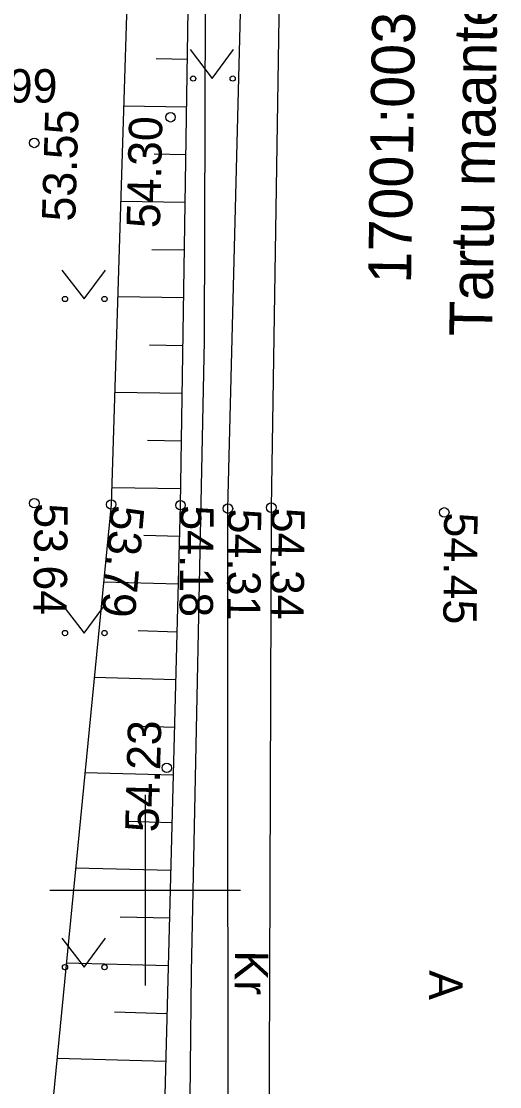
# Model space of a CAD drawing. Extents: x 640179 to 641910, y 6455895 to 6456910.
# Drawn here: x 641397.4 to 641407.43, y 6456445.88 to 6456468.2 of the extents above; entities that cross this region are included whole.
import ezdxf

# ---------------------------------------------------------------- set-up
doc = ezdxf.new("R2010")
doc.units = 0
for name, color, linetype in [('HALJASTUS', 7, 'Continuous'), ('KORGUS-EH2000', 7, 'Continuous'), ('KPKAABEL', 7, 'Continuous'), ('MOOTKORG-EH2000', 7, 'Continuous'), ('PIIR', 7, 'Continuous'), ('RELJEEF', 7, 'Continuous'), ('TEE', 7, 'Continuous'), ('VORK', 7, 'Continuous')]:
    doc.layers.add(name, color=color, linetype=linetype)

msp = doc.modelspace()

# ---------------------------------------------------------------- linework, layer by layer
at = {"layer": 'HALJASTUS'}
for p, q in [((641400.942, 6456467.611), (641401.406, 6456467.004)), ((641401.406, 6456467.004), (641401.851, 6456467.611)), ((641398.255, 6456462.992), (641398.719, 6456462.386)), ((641398.719, 6456462.386), (641399.164, 6456462.992)), ((641398.255, 6456455.992), (641398.719, 6456455.386)), ((641398.719, 6456455.386), (641399.164, 6456455.992)), ((641398.255, 6456448.992), (641398.719, 6456448.386)), ((641398.719, 6456448.386), (641399.164, 6456448.992))]:
    msp.add_line(p, q, dxfattribs=at)
for centre in [(641401.005, 6456467.004), (641401.834, 6456467.004), (641398.318, 6456462.386), (641399.146, 6456462.386), (641398.318, 6456455.386), (641399.146, 6456455.386), (641398.318, 6456448.386), (641399.146, 6456448.386)]:
    msp.add_circle(centre, 0.055, dxfattribs=at)
at = {"layer": 'KORGUS-EH2000'}
for centre in [(641400.531, 6456466.193), (641397.674, 6456465.656), (641397.676, 6456458.107), (641399.287, 6456458.08), (641400.739, 6456458.065), (641401.734, 6456457.994), (641402.643, 6456458.014), (641406.269, 6456457.914), (641400.452, 6456452.562)]:
    msp.add_circle(centre, 0.1, dxfattribs=at)
at = {"layer": 'KPKAABEL'}
msp.add_lwpolyline([(641396.948, 6456344.779), (641397.019, 6456359.946), (641397.054, 6456371.781), (641397.542, 6456377.766), (641397.206, 6456389.891), (641397.058, 6456400.704), (641397.122, 6456405.214), (641400.719, 6456409.028), (641400.747, 6456421.768), (641400.826, 6456434.4), (641400.967, 6456448.281), (641401.246, 6456461.506), (641401.287, 6456475.604), (641401.68, 6456489.59), (641401.705, 6456490.493), (641401.715, 6456491.426), (641401.837, 6456503.577), (641401.925, 6456509.545)], dxfattribs=at)
at = {"layer": 'RELJEEF'}
for points in [[(641399.871, 6456410.424), (641400.109, 6456413.397), (641400.081, 6456423.071), (641400.276, 6456440.337), (641400.739, 6456458.065), (641401.036, 6456477.022), (641401.162, 6456494.887), (641400.262, 6456508.89)], [(641397.831, 6456505.263), (641398.635, 6456494.749), (641398.735, 6456487.345), (641399.904, 6456482.542), (641399.878, 6456477.042), (641399.287, 6456458.08), (641397.546, 6456440.29), (641397.834, 6456422.852), (641398.574, 6456413.418), (641399.871, 6456410.424)], [(641400.885, 6456467.406), (641400.232, 6456467.416)], [(641400.87, 6456466.406), (641399.547, 6456466.427)], [(641400.854, 6456465.406), (641400.185, 6456465.417)], [(641400.838, 6456464.407), (641399.485, 6456464.428)], [(641400.823, 6456463.407), (641400.138, 6456463.417)], [(641400.807, 6456462.407), (641399.423, 6456462.428)], [(641400.791, 6456461.407), (641400.091, 6456461.418)], [(641400.776, 6456460.407), (641399.36, 6456460.429)], [(641400.76, 6456459.407), (641400.045, 6456459.418)], [(641400.744, 6456458.407), (641399.298, 6456458.43)], [(641400.722, 6456457.408), (641399.973, 6456457.427)], [(641400.696, 6456456.408), (641399.127, 6456456.449)], [(641400.67, 6456455.408), (641399.85, 6456455.43)], [(641400.644, 6456454.409), (641398.932, 6456454.453)], [(641400.617, 6456453.409), (641399.726, 6456453.432)], [(641400.591, 6456452.409), (641398.737, 6456452.458)], [(641400.565, 6456451.41), (641399.602, 6456451.435)], [(641400.539, 6456450.41), (641398.541, 6456450.462)], [(641400.513, 6456449.41), (641399.478, 6456449.437)], [(641400.487, 6456448.411), (641398.346, 6456448.467)], [(641400.461, 6456447.411), (641399.355, 6456447.44)], [(641400.435, 6456446.411), (641398.151, 6456446.471)]]:
    msp.add_lwpolyline(points, dxfattribs=at)
at = {"layer": 'TEE'}
for points in [[(641403.312, 6456509.362), (641403.174, 6456494.992), (641402.933, 6456476.779), (641402.643, 6456458.014), (641402.578, 6456440.399), (641402.522, 6456423.095), (641402.547, 6456403.797), (641402.794, 6456384.997), (641403, 6456366.172), (641403.378, 6456347.14)], [(641396.184, 6456349.737), (641395.86, 6456358.736), (641395.599, 6456367.692), (641394.727, 6456376.388), (641394.36, 6456384.231), (641394.136, 6456391.609), (641394.01, 6456397.149), (641394.052, 6456404.322), (641394.445, 6456406.427), (641395.837, 6456407.35), (641397.33, 6456407.822), (641399.903, 6456408.774), (641401.243, 6456410.447), (641401.769, 6456423.072), (641401.74, 6456440.456), (641401.734, 6456457.994), (641402.214, 6456476.865), (641402.303, 6456494.919), (641402.551, 6456509.244)]]:
    msp.add_lwpolyline(points, dxfattribs=at)
at = {"layer": 'VORK'}
for p, q in [((641400, 6456452), (641400, 6456448)), ((641398, 6456450), (641402, 6456450))]:
    msp.add_line(p, q, dxfattribs=at)

# ---------------------------------------------------------------- texts
at = {"layer": 'KORGUS-EH2000'}
for s, rotation, p in [('53.55', 88.2447, (641398.532, 6456464.003)), ('54.30', 88.631, (641400.307, 6456463.864)), ('53.64', 269.4863, (641397.676, 6456458.107)), ('53.79', 265.0623, (641399.287, 6456458.08)), ('54.18', 269.4863, (641400.739, 6456458.065)), ('54.31', 269.4863, (641401.734, 6456457.994)), ('54.34', 269.4863, (641402.643, 6456458.014)), ('54.45', 269.4863, (641406.269, 6456457.914)), ('54.23', 88.472, (641400.277, 6456451.207))]:
    msp.add_text(s, height=0.7, rotation=rotation, dxfattribs=at).set_placement(p)
at = {"layer": 'MOOTKORG-EH2000'}
msp.add_text(' 54.99', height=0.7, dxfattribs=at).set_placement((641395.558, 6456466.501))
at = {"layer": 'PIIR'}
for s, p in [('17001:003:0034', (641405.573, 6456462.704)), ('Tartu maantee T5', (641407.274, 6456461.6))]:
    msp.add_text(s, height=0.9, rotation=89.1146, dxfattribs=at).set_placement(p)
at = {"layer": 'TEE'}
for s, p in [('Kr', (641401.882, 6456448.739)), ('A', (641405.955, 6456448.323))]:
    msp.add_text(s, height=0.7, rotation=269.4909, dxfattribs=at).set_placement(p)

doc.saveas('drawing.dxf')
